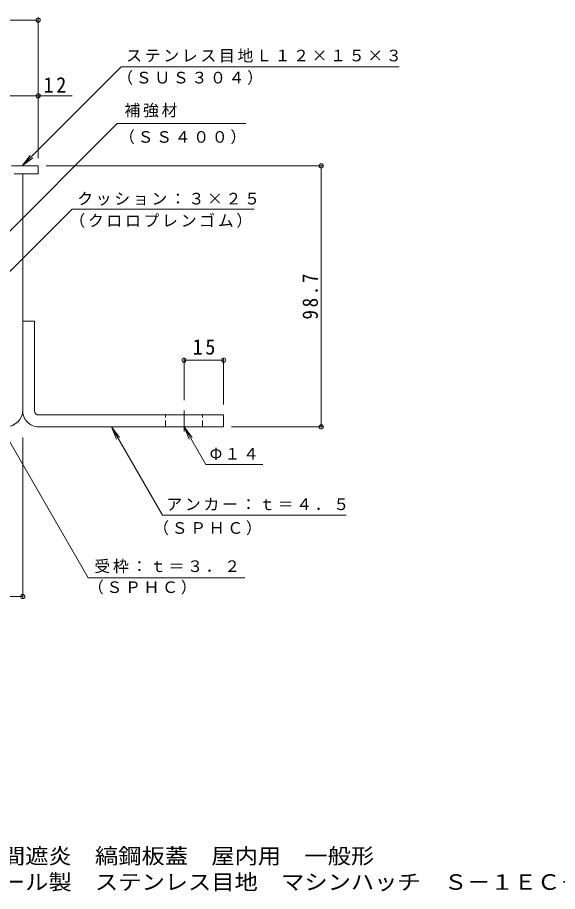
# Model space of a CAD drawing. Units: millimetres on the paper, enlarged 10 times, with parts at other scales. Extents: x -2572 to 2730, y -1962 to 1888.
# Drawn here: x -383 to 639, y -1962 to -309 of the extents above; entities that cross this region are included whole.
import ezdxf
from ezdxf.enums import TextEntityAlignment as Align

# ---------------------------------------------------------------- set-up
doc = ezdxf.new("R2010")
doc.units = ezdxf.units.MM
doc.header["$LTSCALE"] = 10
doc.header["$PDMODE"] = 32
doc.header["$PDSIZE"] = 8
doc.linetypes.add('CHAIN1', pattern=[8, 5, -1, 1, -1])
doc.linetypes.add('DASHED1', pattern=[1.8, 1.2, -0.6])
for name, color, linetype, lineweight in [('D-1', 3, 'Continuous', 9), ('D-2', 7, 'Continuous', 9), ('D-3', 5, 'Continuous', 5), ('D-5', 3, 'Continuous', 9), ('D-F', 7, 'Continuous', 9), ('F-5_F-5ﾚｲﾔ', 7, 'Continuous', 9)]:
    doc.layers.add(name, color=color, linetype=linetype, lineweight=lineweight)
doc.styles.add('ＭＳ ゴシック', font='')
doc.styles.get('ＭＳ ゴシック').set_extended_font_data('MS Gothic')

msp = doc.modelspace()

# ---------------------------------------------------------------- linework, layer by layer
at = {"layer": 'D-1'}
for p, q in [((-372.66, -883.44), (-372.66, -1051.45)), ((-372.66, -883.44), (-350.16, -883.44)), ((-350.16, -1053.45), (-350.16, -883.44)), ((-342.66, -1060.95), (7.34, -1060.95)), ((7.34, -1060.95), (7.34, -1083.45)), ((7.34, -1083.45), (-342.66, -1083.45))]:
    msp.add_line(p, q, dxfattribs=at)
at = {"layer": 'D-1', "linetype": 'CHAIN1'}
msp.add_line((-67.66, -1092.18), (-67.66, -1052.73), dxfattribs=at)
at = {"layer": 'D-1', "linetype": 'DASHED1'}
for p, q in [((-102.66, -1083.45), (-102.66, -1060.95)), ((-32.66, -1083.45), (-32.66, -1060.95))]:
    msp.add_line(p, q, dxfattribs=at)
at = {"layer": 'D-1'}
for radius, start in [(30, 176.17647), (7.5, 180.00027)]:
    msp.add_arc((-342.66, -1053.45), radius, start, 270, dxfattribs=at)
at = {"layer": 'D-2'}
for p, q in [((-343.66, -574.95), (-343.66, -309.19)), ((-343.66, -314.19), (-2070.44, -314.19)), ((-186.23, -402.55), (339.61, -402.55)), ((-403.66, -457.32), (-279.31, -457.32)), ((-194.05, -509.88), (-458.66, -774.49)), ((49.5, -509.88), (-194.05, -509.88)), ((-373.63, -589.95), (-353.8, -574.73)), ((-279.25, -671.44), (-420.26, -812.44)), ((-279.25, -671.44), (65.29, -671.44))]:
    msp.add_line(p, q, dxfattribs=at)
msp.add_lwpolyline([(-186.23, -402.55), (-373.63, -589.95), (-358.41, -570.11)], dxfattribs=at)
for p in [(-343.66, -314.19), (-343.66, -457.32)]:
    msp.add_point(p, dxfattribs=at)
at = {"layer": 'D-3', "color": 4, "lineweight": 9}
msp.add_line((-393.66, -589.95), (-343.66, -589.95), dxfattribs=at)
at = {"layer": 'D-3', "color": 134}
for p, q in [((-372.66, -604.95), (-388.66, -604.95)), ((-372.66, -1051.45), (-372.66, -604.95))]:
    msp.add_line(p, q, dxfattribs=at)
at = {"layer": 'D-3', "color": 4, "lineweight": 9}
msp.add_lwpolyline([(-343.66, -589.95), (-343.66, -604.95), (-388.66, -604.95)], dxfattribs=at)
at = {"layer": 'D-3', "color": 134}
msp.add_arc((-404.66, -1051.45), 32, 270, 0, dxfattribs=at)
at = {"layer": 'D-5', "color": 7}
for p, q in [((-248.68, -1368.9), (-413.49, -1083.45)), ((-204.77, -1083.45), (-195.2, -1106.54)), ((-204.77, -1083.45), (-189.55, -1103.28)), ((-204.77, -1083.45), (-108.36, -1250.44)), ((-67.66, -1083.45), (-58.09, -1106.54)), ((-67.66, -1083.45), (-52.44, -1103.28)), ((-108.36, -1250.44), (239.08, -1250.44)), ((-248.68, -1368.9), (47.66, -1368.9))]:
    msp.add_line(p, q, dxfattribs=at)
msp.add_lwpolyline([(-67.66, -1083.45), (-26.55, -1154.66), (81.5, -1154.66)], dxfattribs=at)
at = {"layer": 'D-F'}
for p, q in [((194.97, -589.95), (-328.66, -589.95)), ((191.97, -1083.45), (191.97, -589.95)), ((-67.66, -954.2), (-67.66, -1032.73)), ((-67.66, -957.2), (7.34, -957.2)), ((7.34, -954.2), (7.34, -1040.95)), ((194.97, -1083.45), (22.34, -1083.45)), ((-372.66, -1407.34), (-372.66, -1103.45)), ((-638.67, -1404.34), (-372.66, -1404.34))]:
    msp.add_line(p, q, dxfattribs=at)
for p in [(191.97, -589.95), (-67.66, -957.2), (7.34, -957.2), (191.97, -1083.45), (-372.66, -1404.34)]:
    msp.add_point(p, dxfattribs=at)

# ---------------------------------------------------------------- texts
at = {"layer": 'D-2', "char_height": 21.99, "attachment_point": 7, "style": 'ＭＳ ゴシック'}
for s, insert in [('\\T1.17;ステンレス目地Ｌ１２×１５×３', (-177.04, -394.38)), ('\\T1.17;（ＳＵＳ３０４）', (-193.88, -436.82)), ('\\T1.17;補強材', (-180.3, -498.41)), ('\\T1.17;（ＳＳ４００）', (-190.5, -548.93)), ('\\T1.17;クッション：３×２５', (-269.7, -665.11)), ('\\T1.17;（クロロプレンゴム）', (-284.52, -707.21))]:
    msp.add_mtext(s, dxfattribs=dict(at, insert=insert))
at = {"layer": 'D-2', "color": 2, "insert": (-333.38, -451.32), "char_height": 29.33, "attachment_point": 7, "style": 'ＭＳ ゴシック'}
msp.add_mtext('\\T1.27;\\W0.95;12', dxfattribs=at)
at = {"layer": 'D-5', "color": 7, "char_height": 21.99, "attachment_point": 7, "style": 'ＭＳ ゴシック'}
for s, insert in [('\\T1.17;Φ１４', (-19.24, -1146.14)), ('\\T1.17;アンカー：ｔ＝４．５', (-101.05, -1241.92)), ('\\T1.17;（ＳＰＨＣ）', (-126.03, -1288.52)), ('\\T1.17;受枠：ｔ＝３．２', (-237.18, -1360.35)), ('\\T1.17;（ＳＰＨＣ）', (-249.34, -1400.49))]:
    msp.add_mtext(s, dxfattribs=dict(at, insert=insert))
at = {"layer": 'D-F', "color": 2, "insert": (185.97, -880.45), "char_height": 29.33, "attachment_point": 7, "rotation": 90, "style": 'ＭＳ ゴシック'}
msp.add_mtext('\\T1.28;\\W0.9;98.7', dxfattribs=at)
at = {"layer": 'D-F', "color": 2, "insert": (-51.41, -947.2), "char_height": 29.33, "attachment_point": 7, "style": 'ＭＳ ゴシック'}
msp.add_mtext('\\T1.27;\\W0.95;15', dxfattribs=at)
at = {"layer": 'F-5_F-5ﾚｲﾔ', "color": 2, "style": 'ＭＳ ゴシック', "width": 1.1}
for s, p in [('１時間遮炎\u3000縞鋼板蓋\u3000屋内用\u3000一般形', (-500.11, -1918.5)), ('スチール製\u3000ステンレス目地\u3000マシンハッチ\u3000Ｓ－１ＥＣ－５００×１０００－Ｌ', (-500.11, -1967.71))]:
    msp.add_text(s, height=29.33, dxfattribs=at).set_placement(p, align=Align.BOTTOM_LEFT)

doc.saveas('drawing.dxf')
